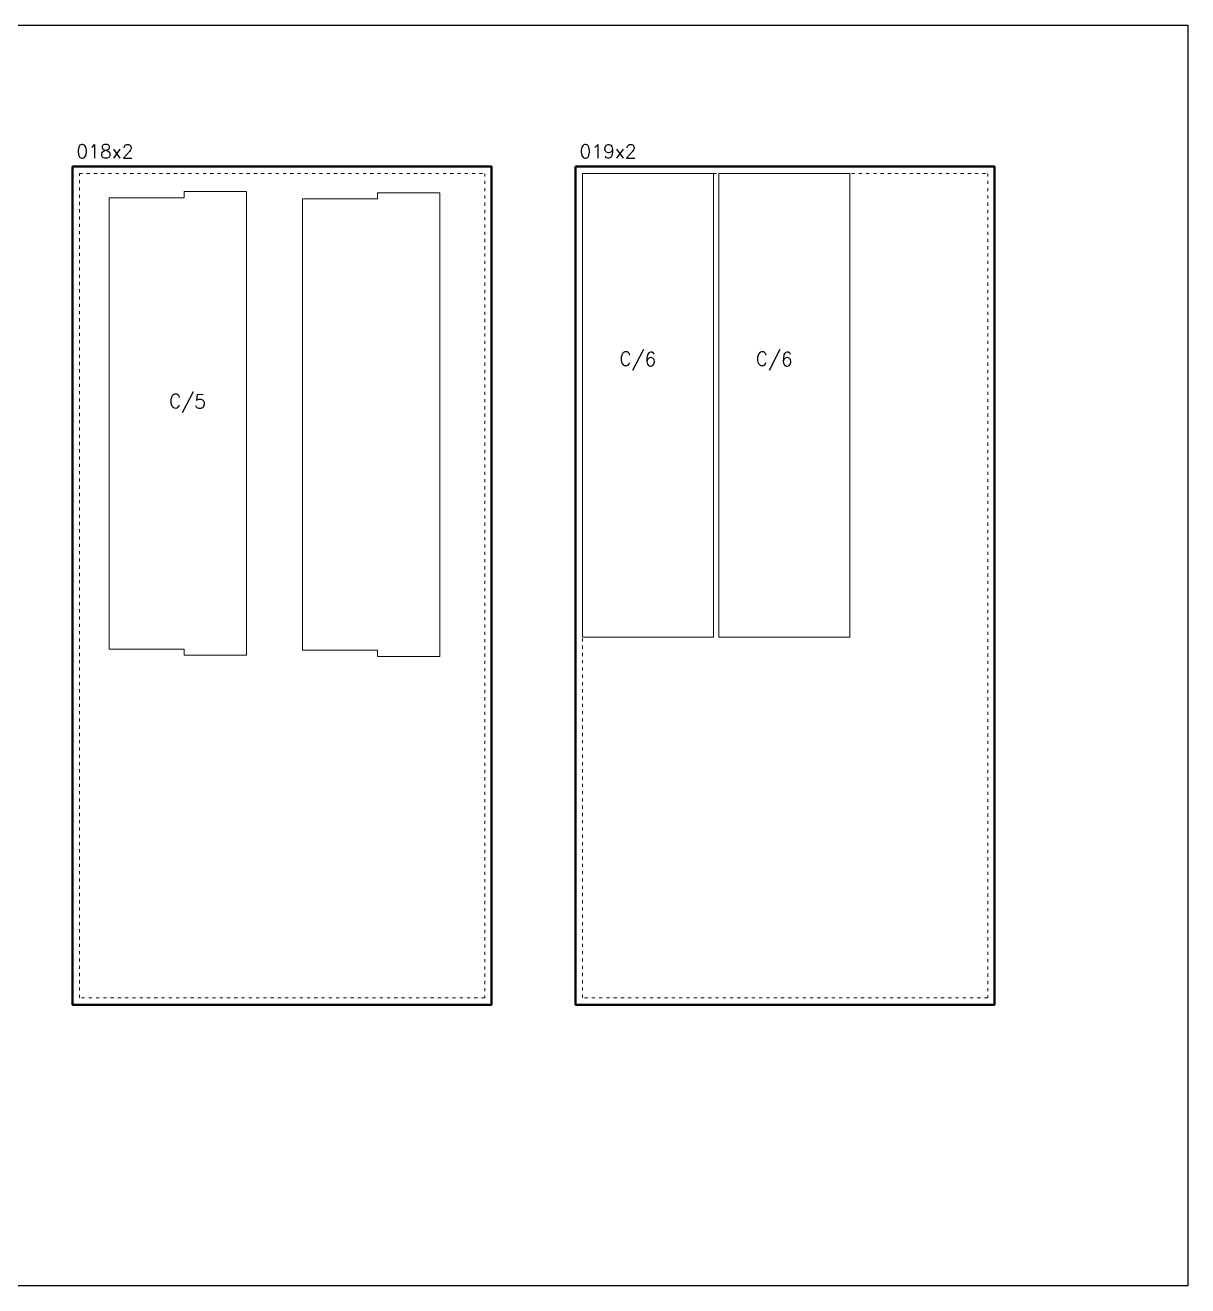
# Model space of a CAD drawing. Header units: millimetres. Extents: x 481 to 28351, y -1147 to 6765.
# Drawn here: x 19530 to 22915, y -1147 to 2523 of the extents above; entities that cross this region are included whole.
import ezdxf

# ---------------------------------------------------------------- set-up
doc = ezdxf.new("R2010")
doc.units = ezdxf.units.MM
doc.linetypes.add('DGN Style 5', pattern=[21.175771, 9.07533, -12.10044])
for name, color, linetype, lineweight in [('0_NOPRINT_TOLERANCE', 7, 'DGN Style 5', 0), ('BOARD_18MM_BIRCH-PLY', 73, 'Continuous', 40), ('CUTOUT_18MM_OUTSIDE', 201, 'Continuous', 0)]:
    doc.layers.add(name, color=color, linetype=linetype, lineweight=lineweight)
doc.layers.add('0_SHEET_BIRCHPLY_2440X1220', color=1, linetype='Continuous')
doc.layers.add('1_ANYTOOL_1MMDEEP_INSIDE', color=2, linetype='Continuous')
doc.styles.get("Standard").update_dxf_attribs({"font": 'romans.shx', "bigfont": 'hztxt.shx'})

msp = doc.modelspace()

# ---------------------------------------------------------------- linework, layer by layer
msp.add_lwpolyline([(15601.5, 2522.9), (22914.9, 2522.9), (22914.9, -1147), (15601.5, -1147)], close=True)
at = {"layer": '0_NOPRINT_TOLERANCE'}
for points in [[(19687.8, 2091.1), (20867.8, 2091.1), (20867.8, -308.9), (19687.8, -308.9)], [(19687.8, 2091.1), (20867.8, 2091.1), (20867.8, -308.9), (19687.8, -308.9)], [(21152.4, 2091.1), (22332.4, 2091.1), (22332.4, -308.9), (21152.4, -308.9)], [(21152.4, 2091.1), (22332.4, 2091.1), (22332.4, -308.9), (21152.4, -308.9)]]:
    msp.add_lwpolyline(points, close=True, dxfattribs=at)
at = {"layer": 'BOARD_18MM_BIRCH-PLY'}
for points in [[(19667.8, 2111.1), (20887.8, 2111.1), (20887.8, -328.9), (19667.8, -328.9), (19667.8, 2111.1)], [(21132.4, 2111.1), (22352.4, 2111.1), (22352.4, -328.9), (21132.4, -328.9), (21132.4, 2111.1)]]:
    msp.add_lwpolyline(points, dxfattribs=at)
at = {"layer": 'CUTOUT_18MM_OUTSIDE'}
for points in [[(21534.4, 741.1), (21534.4, 1011.1), (21534.4, 1281.1), (21534.4, 1551.1), (21534.4, 1821.1), (21534.4, 2091.1), (21458, 2091.1), (21381.6, 2091.1), (21305.2, 2091.1), (21228.8, 2091.1), (21152.4, 2091.1), (21152.4, 1821.1), (21152.4, 1551.1), (21152.4, 1281.1), (21152.4, 1011.1), (21152.4, 741.1), (21228.8, 741.1), (21305.2, 741.1), (21381.6, 741.1), (21458, 741.1)], [(21931.4, 741.1), (21931.4, 1011.1), (21931.4, 1281.1), (21931.4, 1551.1), (21931.4, 1821.1), (21931.4, 2091.1), (21855, 2091.1), (21778.6, 2091.1), (21702.2, 2091.1), (21625.8, 2091.1), (21549.4, 2091.1), (21549.4, 1821.1), (21549.4, 1551.1), (21549.4, 1281.1), (21549.4, 1011.1), (21549.4, 741.1), (21625.8, 741.1), (21702.2, 741.1), (21778.6, 741.1), (21855, 741.1)], [(19992.6, 706.4), (19992.6, 702.8), (19992.6, 699.2), (19992.6, 695.7), (19992.6, 692.1), (19992.6, 688.5), (20029, 688.5), (20065.4, 688.5), (20101.8, 688.5), (20138.2, 688.5), (20174.6, 688.5), (20174.6, 958.5), (20174.6, 1228.5), (20174.6, 1498.5), (20174.6, 1768.5), (20174.6, 2038.5), (20138.2, 2038.5), (20101.8, 2038.5), (20065.4, 2038.5), (20029, 2038.5), (19992.6, 2038.5), (19992.6, 2034.9), (19992.6, 2031.3), (19992.6, 2027.7), (19992.6, 2024.1), (19992.6, 2020.5), (19979.7, 2020.5), (19966.9, 2020.5), (19954.1, 2020.5), (19941.3, 2020.5), (19928.4, 2020.5), (19915.6, 2020.5), (19902.8, 2020.5), (19890, 2020.5), (19877.1, 2020.5), (19864.3, 2020.5), (19851.5, 2020.5), (19838.7, 2020.5), (19825.8, 2020.5), (19813, 2020.5), (19800.2, 2020.5), (19787.4, 2020.5), (19774.6, 2020.5), (19774.6, 1757.6), (19774.6, 1494.8), (19774.6, 1232), (19774.6, 969.2), (19774.6, 706.4), (19818.2, 706.4), (19861.8, 706.4), (19905.4, 706.4), (19949, 706.4), (19992.6, 706.4)], [(20555.4, 703), (20555.4, 699.4), (20555.4, 695.8), (20555.4, 692.2), (20555.4, 688.6), (20555.4, 685), (20591.8, 685), (20628.2, 685), (20664.6, 685), (20701, 685), (20737.4, 685), (20737.4, 955), (20737.4, 1225), (20737.4, 1495), (20737.4, 1765), (20737.4, 2035), (20701, 2035), (20664.6, 2035), (20628.2, 2035), (20591.8, 2035), (20555.4, 2035), (20555.4, 2031.4), (20555.4, 2027.8), (20555.4, 2024.2), (20555.4, 2020.6), (20555.4, 2017), (20542.6, 2017), (20529.7, 2017), (20516.9, 2017), (20504.1, 2017), (20491.3, 2017), (20478.4, 2017), (20465.6, 2017), (20452.8, 2017), (20440, 2017), (20427.1, 2017), (20414.3, 2017), (20401.5, 2017), (20388.7, 2017), (20375.8, 2017), (20363, 2017), (20350.2, 2017), (20337.4, 2017), (20337.4, 1754.2), (20337.4, 1491.4), (20337.4, 1228.6), (20337.4, 965.8), (20337.4, 703), (20381, 703), (20424.6, 703), (20468.2, 703), (20511.8, 703), (20555.4, 703)]]:
    msp.add_lwpolyline(points, close=True, dxfattribs=at)

# ---------------------------------------------------------------- texts
at = {"layer": '0_SHEET_BIRCHPLY_2440X1220'}
for s, p in [('018x2', (19679.1, 2135.7)), ('019x2', (21143.8, 2135.7))]:
    msp.add_text(s, height=40, dxfattribs=at).set_placement(p)
at = {"layer": '1_ANYTOOL_1MMDEEP_INSIDE', "char_height": 40, "width": 408.414, "attachment_point": 1, "rotation": 359.0475}
for s, insert in [('C/6', (21260.1, 1572.1)), ('C/6', (21657.1, 1572.1)), ('C/5', (19948.9, 1448.8))]:
    msp.add_mtext(s, dxfattribs=dict(at, insert=insert))

doc.saveas('drawing.dxf')
